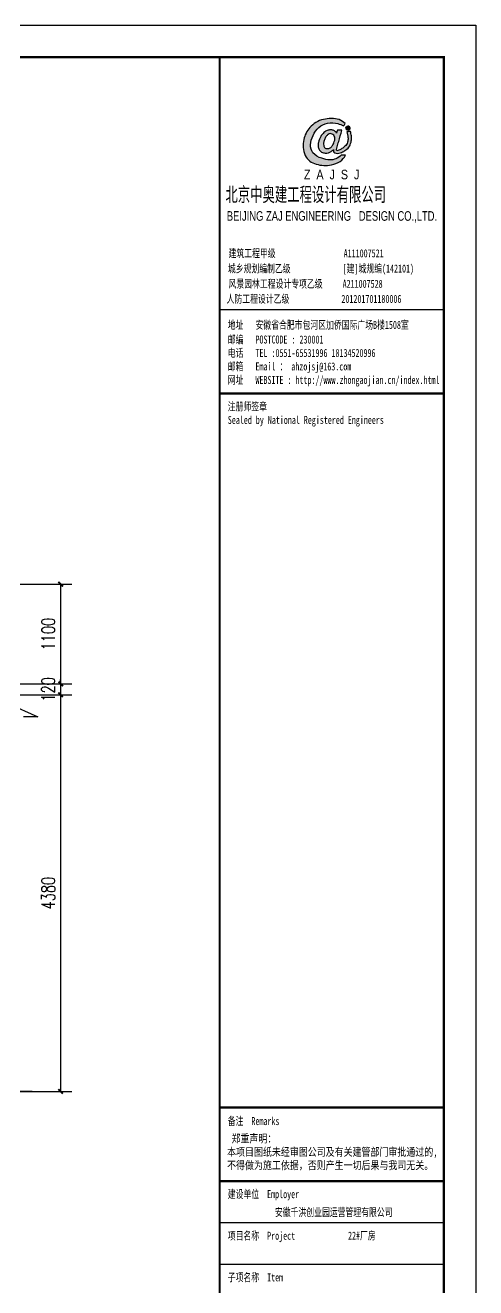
# Model space of a CAD drawing. Extents: x 180850 to 1399066, y 48356 to 327880.
# Drawn here: x 914855 to 919830, y 282011 to 295950 of the extents above; entities that cross this region are included whole.
import ezdxf
from ezdxf.enums import TextEntityAlignment as Align

# ---------------------------------------------------------------- set-up
doc = ezdxf.new("R2010")
doc.units = 0
doc.header["$LTSCALE"] = 1000
for name, color, linetype in [('AXIS', 3, 'Continuous'), ('BORDER', 7, 'Continuous'), ('NUM', 7, 'Continuous'), ('PUB_TITLE', 4, 'Continuous'), ('WALL', 9, 'Continuous'), ('图签', 3, 'Continuous')]:
    doc.layers.add(name, color=color, linetype=linetype)
doc.styles.add('_gyy_title_Arial', font='arial.ttf', dxfattribs={"width": 0.7})
doc.styles.add('_gyy_title_ST', font='', dxfattribs={"width": 0.8})
doc.styles.add('_TCH_DIM_T3', font='SIMPLEX', dxfattribs={"width": 0.705882, "bigfont": 'GBCBIG'})
doc.styles.add('HZ', font='txt.shx', dxfattribs={"width": 0.8, "bigfont": '000hztxt.shx'})
doc.styles.get('_gyy_title_ST').set_extended_font_data('SimSun')
doc.dimstyles.new('_TCH_ARCH&&50', dxfattribs={"dimtxt": 148.75, "dimasz": 50, "dimexe": 125, "dimexo": 150, "dimgap": 63.125, "dimtad": 1, "dimdec": 0, "dimzin": 0, "dimdsep": 46, "dimtxsty": '_TCH_DIM_T3', "dimblk": 'ARCHTICK', "dimcen": 0.09, "dimclrt": 7, "dimazin": 2, "dimtfac": 1, "dimtdec": 0, "dimtix": 1, "dimtmove": 2, "dimatfit": 3, "dimfxl": 1, "dimtolj": 1, "dimtzin": 0, "dimarcsym": 0})

# ---------------------------------------------------------------- blocks, each defined once
blk = doc.blocks.new('dd')
at = {"layer": '图签'}
h = blk.add_hatch(color=5, dxfattribs=at)
h.set_gradient(color1=(0, 0, 255), color2=(36, 36, 255), one_color=1, tint=0.57)
h.paths.add_polyline_path([(452, 1270, -0.093206), (531, 1562, -0.136321), (716, 1807, -0.161039), (988, 1948, -0.108591), (1307, 1935, -0.049497), (1479, 1861, 0.062627), (1539, 1932, 0.094388), (1351, 2056, 0.136326), (854, 2062, 0.161722), (430, 1810, 0.133661), (243, 1435, 0.158414), (286, 937, 0.22517), (632, 669, 0.138663), (1107, 646, 0.074676), (1375, 753, 0.125344), (1543, 944, 0.006312), (1413, 948, -0.090385), (1244, 833, -0.096745), (1053, 797, -0.073845), (803, 850, -0.140868), (530, 1020, -0.160753)])
h = blk.add_hatch(color=5, dxfattribs=at)
h.set_gradient(color1=(0, 0, 255), color2=(36, 36, 255), one_color=1, tint=0.57)
h.paths.add_polyline_path([(1306, 1289, 0.011169), (1334, 1370, 0.005807), (1431, 1724, 0.01105), (1292, 1724, 0.016796), (1267, 1634, 0.125943), (1203, 1704, 0.083806), (1120, 1739, 0.082879), (1047, 1739, -0.008503), (952, 1710, 0.060057), (844, 1628, 0.086078), (774, 1532, 0.099424), (705, 1347, 0.12153), (690, 1225, 0.102644), (719, 1122, 0.056648), (797, 1042, 0.092914), (913, 1013, 0.194578), (1098, 1064, -0.002562), (1175, 1122, 0.064354), (1167, 1068, 0.172385), (1207, 1017, 0.105458), (1300, 1002, 0.086567), (1454, 1046, 0.047674), (1592, 1136, 0.166359), (1692, 1274, 0.096748), (1728, 1431, 0.03151), (1728, 1548, 0.041815), (1700, 1691, 0.007654), (1588, 1673, -0.009919), (1610, 1585, -0.068269), (1624, 1482, -0.105336), (1605, 1352, -0.14652), (1528, 1223, -0.070486), (1434, 1151, -0.077937), (1341, 1103, -0.127098), (1272, 1084, -0.114215), (1267, 1129, -0.007609)])
h.paths.add_polyline_path([(865, 1245, -0.099994), (863, 1328, -0.050974), (888, 1427, -0.120527), (938, 1529, -0.043888), (1002, 1595, -0.08446), (1063, 1619, -0.147309), (1127, 1607, -0.037474), (1177, 1572, -0.06931), (1209, 1507, -0.067662), (1213, 1431, -0.02676), (1211, 1413, 0.017209), (1183, 1329, -0.048815), (1120, 1223, -0.139096), (1046, 1163, -0.097991), (944, 1153, -0.085394), (909, 1169, -0.149141)], flags=16)
h = blk.add_hatch(color=1, dxfattribs=at)
h.set_gradient(color1=(255, 0, 0), color2=(255, 0, 0), tint=0.57)
h.paths.add_polyline_path([(1557, 1818, 0.386553), (1564, 1757, 0.170676), (1604, 1736, 0.082224), (1657, 1743, 0.087509), (1686, 1766, 0.264235), (1694, 1804, 0.244333), (1636, 1850, 0.30271)])
blk.add_lwpolyline([(1539, 1932, 0.094388), (1351, 2056, 0.136326), (854, 2062, 0.161722), (430, 1810, 0.133661), (243, 1435, 0.158414), (286, 937, 0.22517), (632, 669, 0.138663), (1107, 646, 0.074676), (1375, 753, 0.125344), (1543, 944, 0.006312), (1413, 948, -0.090385), (1244, 833, -0.096745), (1053, 797, -0.073845), (803, 850, -0.140868), (530, 1020, -0.160753), (452, 1270, -0.093206), (531, 1562, -0.136321), (716, 1807, -0.161039), (988, 1948, -0.108591), (1307, 1935, -0.049497), (1479, 1861, 0.062627)], format="xyb", close=True, dxfattribs=at)
for points in [[(1431, 1724, 0.011041), (1292, 1724, 0.016796), (1267, 1634, 0.125943), (1203, 1704, 0.083806), (1120, 1739, 0.082879), (1047, 1739, -0.008503), (952, 1710, 0.060057), (844, 1628, 0.086078), (774, 1532, 0.099424), (705, 1347, 0.12153), (690, 1225, 0.102644), (719, 1122, 0.056648), (797, 1042, 0.092914), (913, 1013, 0.194578), (1098, 1064, -0.002562), (1175, 1122, 0.064354), (1167, 1068, 0.172385), (1207, 1017, 0.105458), (1300, 1002, 0.086567), (1454, 1046, 0.047674), (1592, 1136, 0.166359), (1692, 1274, 0.096748), (1728, 1431, 0.03151), (1728, 1548, 0.041815), (1700, 1691, 0.007654), (1588, 1673, -0.009919), (1610, 1585, -0.068269), (1624, 1482, -0.105336), (1605, 1352, -0.14652), (1528, 1223, -0.070486), (1434, 1151, -0.077937), (1341, 1103, -0.127098), (1272, 1084, -0.114215), (1267, 1129, -0.007609), (1306, 1289, 0.011169), (1334, 1370, 0.005782), (1430, 1722, 0.069025)], [(1213, 1431, 0.067662), (1209, 1507, 0.06931), (1177, 1572, 0.037474), (1127, 1607, 0.147309), (1063, 1619, 0.08446), (1002, 1595, 0.043888), (938, 1529, 0.120527), (888, 1427, 0.050974), (863, 1328, 0.099994), (865, 1245, 0.149141), (909, 1169, 0.085394), (944, 1153, 0.097991), (1046, 1163, 0.139096), (1120, 1223, 0.048815), (1183, 1329, -0.017209), (1211, 1413, 0.02676), (1213, 1431, 0.441273)], [(1694, 1804, 0.243958), (1636, 1850, 0.303117), (1557, 1818, 0.386553), (1564, 1757, 0.170676), (1604, 1736, 0.082224), (1657, 1743, 0.087509), (1686, 1766, 0.264235), (1694, 1804, -7.823139)]]:
    blk.add_lwpolyline(points, format="xyb", dxfattribs=at)
at = {"insert": (246, 492), "char_height": 300, "width": 8000, "attachment_point": 1, "style": 'HZ'}
blk.add_mtext('{\\fArial|b0|i0|c0|p32;Z  A  J  S  J}', dxfattribs=at)
blk = doc.blocks.new('_ArchTick')
at = {"color": 0, "linetype": 'ByBlock', "const_width": 0.4}
blk.add_lwpolyline([(-0.5, -0.5), (0.5, 0.5)], dxfattribs=at)
blk = doc.blocks.new('*D2089')
at = {"layer": 'AXIS', "color": 0, "linetype": 'ByBlock', "lineweight": -2, "transparency": 16777216}
for p, q in [((914616, 289779), (915371, 289779)), ((915246, 289779), (915246, 288678)), ((914628, 288678), (915371, 288678))]:
    blk.add_line(p, q, dxfattribs=at)
at = {"layer": 'Defpoints', "color": 0, "linetype": 'ByBlock', "transparency": 16777216}
for p in [(914466, 289779), (914478, 288678), (915246, 288678)]:
    blk.add_point(p, dxfattribs=at)
at = {"layer": 'AXIS', "color": 0, "linetype": 'ByBlock', "lineweight": -2, "transparency": 16777216, "xscale": 50, "yscale": 50, "zscale": 50}
for p, rotation in [((915246, 289779), 90), ((915246, 288678), 270)]:
    blk.add_blockref('_ArchTick', p, dxfattribs=dict(at, rotation=rotation))
at = {"layer": 'AXIS', "color": 7, "linetype": 'ByBlock', "transparency": 16777216, "insert": (915109, 289228), "char_height": 148.8, "attachment_point": 5, "rotation": 90, "style": '_TCH_DIM_T3'}
blk.add_mtext('\\A1;1100', dxfattribs=at)
blk = doc.blocks.new('*D2093')
at = {"layer": 'AXIS', "color": 0, "linetype": 'ByBlock', "lineweight": -2, "transparency": 16777216}
for p, q in [((914628, 288558), (915371, 288558)), ((915246, 288558), (915246, 284178)), ((914867, 284178), (915371, 284178))]:
    blk.add_line(p, q, dxfattribs=at)
at = {"layer": 'Defpoints', "color": 0, "linetype": 'ByBlock', "transparency": 16777216}
for p in [(914478, 288558), (914717, 284178), (915246, 284178)]:
    blk.add_point(p, dxfattribs=at)
at = {"layer": 'AXIS', "color": 0, "linetype": 'ByBlock', "lineweight": -2, "transparency": 16777216, "xscale": 50, "yscale": 50, "zscale": 50}
for p, rotation in [((915246, 288558), 90), ((915246, 284178), 270)]:
    blk.add_blockref('_ArchTick', p, dxfattribs=dict(at, rotation=rotation))
at = {"layer": 'AXIS', "color": 7, "linetype": 'ByBlock', "transparency": 16777216, "insert": (915109, 286368), "char_height": 148.8, "attachment_point": 5, "rotation": 90, "style": '_TCH_DIM_T3'}
blk.add_mtext('\\A1;4380', dxfattribs=at)
blk = doc.blocks.new('*D2097')
at = {"layer": 'AXIS', "color": 0, "linetype": 'ByBlock', "lineweight": -2, "transparency": 16777216}
for p, q in [((915246, 288678), (915246, 288728)), ((914628, 288678), (915371, 288678)), ((914628, 288558), (915371, 288558)), ((915246, 288678), (915246, 288558)), ((915246, 288558), (915246, 288508))]:
    blk.add_line(p, q, dxfattribs=at)
at = {"layer": 'Defpoints', "color": 0, "linetype": 'ByBlock', "transparency": 16777216}
for p in [(914478, 288678), (914478, 288558), (915246, 288558)]:
    blk.add_point(p, dxfattribs=at)
at = {"layer": 'AXIS', "color": 0, "linetype": 'ByBlock', "lineweight": -2, "transparency": 16777216, "xscale": 50, "yscale": 50, "zscale": 50}
for p, rotation in [((915246, 288678), 270), ((915246, 288558), 90)]:
    blk.add_blockref('_ArchTick', p, dxfattribs=dict(at, rotation=rotation))
at = {"layer": 'AXIS', "color": 7, "linetype": 'ByBlock', "transparency": 16777216, "insert": (915109, 288618), "char_height": 148.8, "attachment_point": 5, "rotation": 90, "style": '_TCH_DIM_T3'}
blk.add_mtext('\\A1;120', dxfattribs=at)

msp = doc.modelspace()

# ---------------------------------------------------------------- linework, layer by layer
at = {"layer": 'BORDER', "const_width": 26.52}
msp.add_lwpolyline([(890982.02, 275304.06), (890982.02, 295596.97), (919476.94, 295596.97), (919476.94, 275304.06)], close=True, dxfattribs=at)
at = {"layer": 'NUM', "const_width": 20}
msp.add_lwpolyline([(914934.7, 284178.05), (906494.67, 284178.05), (906494.67, 284028.05), (906207.82, 284028.05), (906207.82, 284028.05), (906207.82, 284028.05)], dxfattribs=at)
at = {"layer": 'PUB_TITLE'}
for p, q in [((917002.19, 292810.49), (919476.94, 292810.49)), ((919476.94, 284001.02), (917002.19, 284001.02)), ((919476.94, 282728.29), (917002.19, 282728.29)), ((919476.94, 282268.7), (917002.19, 282268.7))]:
    msp.add_line(p, q, dxfattribs=at)
msp.add_lwpolyline([(890098.18, 274950.52), (890098.18, 295950.5), (919830.47, 295950.5), (919830.47, 274950.52)], close=True, dxfattribs=at)
at = {"layer": 'PUB_TITLE', "const_width": 24.75}
msp.add_lwpolyline([(917002.19, 295596.97), (919476.94, 295596.97), (919476.94, 275304.06), (917002.19, 275304.06)], close=True, dxfattribs=at)
for points in [[(917002.19, 291884.07), (919476.94, 291884.07)], [(917002.19, 284001.02), (919476.94, 284001.02)], [(917002.19, 283187.89), (919476.94, 283187.89)]]:
    msp.add_lwpolyline(points, dxfattribs=at)
at = {"layer": 'WALL'}
for p, q in [((914665.65, 288460.29), (914993.99, 288314.5)), ((914993.99, 288314.5), (914834.93, 288314.5))]:
    msp.add_line(p, q, dxfattribs=at)

# ---------------------------------------------------------------- block references
at = {"layer": '图签', "xscale": 0.353535, "yscale": 0.353535, "zscale": 0.353535}
msp.add_blockref('dd', (917845.59, 294181.28), dxfattribs=at)

# ---------------------------------------------------------------- texts
at = {"color": 1, "insert": (917065.92, 294166.04), "char_height": 179.5498, "width": 2205.9252, "attachment_point": 1, "style": 'HZ'}
msp.add_mtext('北京中奥建工程设计有限公司', dxfattribs=at)
at = {"layer": 'PUB_TITLE', "width": 0.7}
for s, height, style, p in [('BEIJING ZAJ ENGINEERING   DESIGN CO.,LTD.', 106.0604, '_gyy_title_Arial', (918242.47, 293791.74)), ('建筑工程甲级                 A111007521             ', 88.3837, '_gyy_title_ST', (918244.21, 293388.5)), ('城乡规划编制乙级             [建]城规编(142101)', 88.3837, '_gyy_title_ST', (918120.89, 293220)), ('风景园林工程设计专项乙级     A211007528           ', 88.3837, '_gyy_title_ST', (918194.03, 293051.84)), ('人防工程设计乙级             201201701180006', 88.3837, '_gyy_title_ST', (918044.19, 292885.05))]:
    msp.add_text(s, height=height, dxfattribs=dict(at, style=style)).set_placement(p, align=Align.CENTER)
at = {"layer": 'PUB_TITLE', "style": '_gyy_title_ST', "width": 0.7}
for s, height, p in [('地址   安徽省合肥市包河区加侨国际广场B楼1508室', 88.3837, (917091.65, 292597.9)), ('邮编   POSTCODE : 230001', 88.3837, (917091.65, 292436.46)), ('电话   TEL :0551-65531996 18134520996', 88.3837, (917091.65, 292287.98)), ('邮箱   Email ： ahzojsj@163.com', 88.3837, (917091.65, 292139.49)), ('网址   WEBSITE : http://www.zhongaojian.cn/index.html', 88.3837, (917091.65, 291990.13)), ('注册师签章', 88.384, (917091.65, 291696.7)), ('Sealed by National Registered Engineers', 88.3837, (917092.13, 291548.22)), ('备注  Remarks', 88.3837, (917091.65, 283807.19)), ('建设单位  Employer', 88.3837, (917091.65, 283000.51)), ('项目名称  Project', 88.3837, (917091.65, 282540.92)), ('子项名称  Item', 88.384, (917091.65, 282081.32))]:
    msp.add_text(s, height=height, dxfattribs=at).set_placement(p)
at = {"layer": 'PUB_TITLE', "color": 7, "style": '_gyy_title_ST', "width": 0.7}
msp.add_text('安徽千洪创业园运营管理有限公司', height=88.3838, dxfattribs=at).set_placement((918261.82, 282800.96), align=Align.CENTER)
msp.add_text('22#厂房', height=88.384, dxfattribs=at).set_placement((918572.48, 282589.42), align=Align.MIDDLE)
at = {"layer": 'PUB_TITLE', "insert": (917084.26, 283702.13), "char_height": 88.3837, "width": 2828.28, "attachment_point": 1, "style": '_gyy_title_ST'}
msp.add_mtext(' 郑重声明：\\P本项目图纸未经审图公司及有关建管部门审批通过的,\\P不得做为施工依据，否则产生一切后果与我司无关。', dxfattribs=at)

# ---------------------------------------------------------------- dimensions: what is measured, and where the dimension line sits
at = {"layer": 'AXIS', "linetype": 'ByBlock'}
for base, p1, p2, picture, middle in [((915246.23, 288678.22), (914466.08, 289778.63), (914478.08, 288678.22), '*D2089', (915108.73, 289228.43)), ((915246.23, 288558.22), (914478.08, 288678.22), (914478.08, 288558.22), '*D2097', (915108.73, 288618.22)), ((915246.23, 284178.22), (914478.08, 288558.22), (914716.92, 284178.22), '*D2093', (915108.73, 286368.22))]:
    dim = msp.add_linear_dim(base=base, p1=p1, p2=p2, angle=90, dimstyle='_TCH_ARCH&&50', dxfattribs=at)
    dim.commit()
    dim.dimension.update_dxf_attribs({"geometry": picture, "text_midpoint": middle})

doc.saveas('drawing.dxf')
